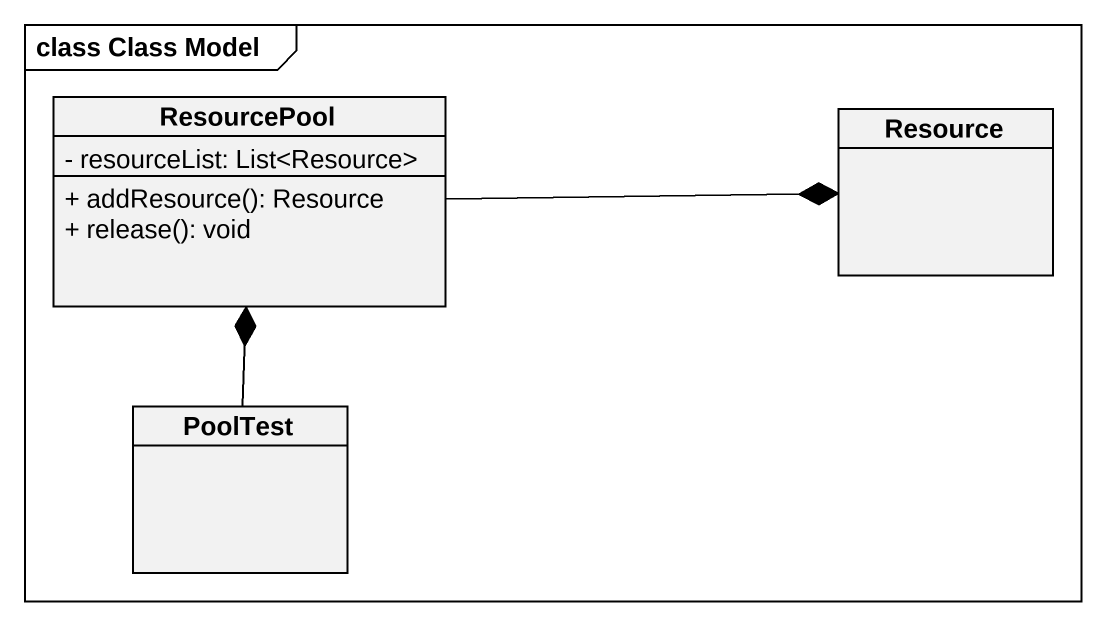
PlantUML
@startuml
mainframe class Class Model
hide circle
hide empty members
skinparam classAttributeIconSize 0
class ResourcePool {
  - resourceList: List<Resource>
  + addResource(): Resource
  + release(): void
}
class Resource
class PoolTest
ResourcePool -right-* Resource
PoolTest -up-* ResourcePool
@enduml
